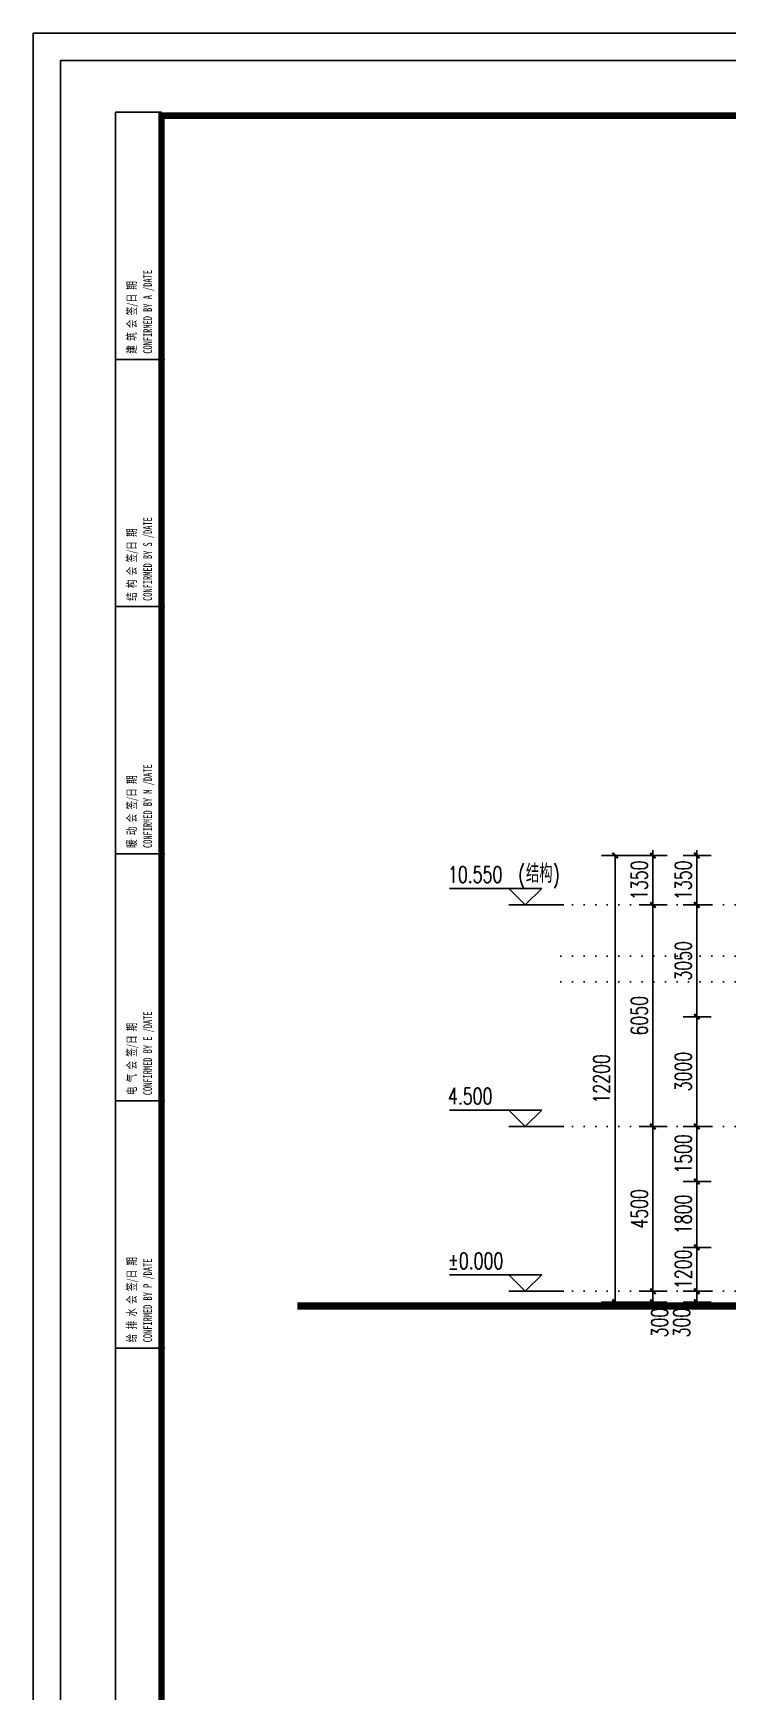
# Model space of a CAD drawing. Header units: millimetres. Extents: x -1048436 to -185795, y -983427 to 400387.
# Drawn here: x -773313 to -754321, y -601677 to -556377 of the extents above; entities that cross this region are included whole.
import ezdxf
from ezdxf.enums import TextEntityAlignment as Align

# ---------------------------------------------------------------- set-up
doc = ezdxf.new("R2010")
doc.units = ezdxf.units.MM
doc.header["$LTSCALE"] = 500
doc.linetypes.add('DOT', pattern=[6.35, 0, -6.35])
for name, color, linetype in [('2017_11-sheet-L2$0$C-SHET-TTLB', 11, 'Continuous'), ('C-SHET-TTLB', 11, 'Continuous'), ('DIM_ELEV', 3, 'Continuous'), ('PUB_DIM', 3, 'Continuous'), ('PUB_TEXT', 7, 'Continuous'), ('楼层虚线', 1, 'Continuous')]:
    doc.layers.add(name, color=color, linetype=linetype)
doc.styles.add('2017_11-sheet-L2$0$SHEET-ECADI', font='simhei.ttf', dxfattribs={"width": 0.7})
doc.styles.add('_TCH_DIM', font='SIMPLEX', dxfattribs={"bigfont": 'GBCBIG'})
doc.styles.add('_TCH_DIM_T3', font='SIMPLEX', dxfattribs={"width": 0.705882, "bigfont": 'GBCBIG'})
doc.styles.add('ECADI', font='hzs.shx', dxfattribs={"width": 0.7, "bigfont": 'hztxt.shx'})
doc.dimstyles.new('_TCH_ARCH&&150', dxfattribs={"dimtxt": 446.25, "dimasz": 150, "dimexe": 375, "dimexo": 450, "dimgap": 150, "dimtad": 1, "dimdec": 0, "dimzin": 0, "dimdsep": 46, "dimtxsty": '_TCH_DIM_T3', "dimblk": 'ARCHTICK', "dimcen": 0.09, "dimclrt": 7, "dimazin": 2, "dimtfac": 1, "dimtdec": 0, "dimtix": 1, "dimtmove": 2, "dimatfit": 3, "dimldrblk": 'ARCHTICK', "dimfxl": 1, "dimtolj": 1, "dimtzin": 0, "dimarcsym": 0})

# ---------------------------------------------------------------- blocks, each defined once
blk = doc.blocks.new('2017_11-sheet-L2$0$2014SHEET-L')
at = {"layer": '2017_11-sheet-L2$0$C-SHET-TTLB'}
for p, q in [((0, -45), (-9, -45)), ((0, -90), (-9, -90)), ((0, -135), (-9, -135)), ((0, -180), (-9, -180)), ((0, -225), (-9, -225))]:
    blk.add_line(p, q, dxfattribs=at)
at = {"layer": '2017_11-sheet-L2$0$C-SHET-TTLB', "style": '2017_11-sheet-L2$0$SHEET-ECADI', "width": 0.7}
for s, p in [('CONFIRMED BY A /DATE', (-2.33, -43.96)), ('建 筑 会 签/日 期', (-5.24, -43.96)), ('CONFIRMED BY S /DATE', (-2.33, -88.96)), ('结 构 会 签/日 期', (-5.24, -88.96)), ('CONFIRMED BY M /DATE', (-2.33, -133.96)), ('暖 动 会 签/日 期', (-5.24, -133.96)), ('电 气 会 签/日 期', (-5.24, -178.96)), ('CONFIRMED BY E /DATE', (-2.33, -178.96)), ('给 排 水 会 签/日 期', (-5.24, -223.96)), ('CONFIRMED BY P /DATE', (-2.33, -223.96))]:
    blk.add_text(s, height=1.6, rotation=90, dxfattribs=at).set_placement(p)
blk = doc.blocks.new('2017_11-sheet-L2', base_point=(18.4, 410))
at = {"layer": '2017_11-sheet-L2$0$C-SHET-TTLB'}
blk.add_blockref('2017_11-sheet-L2$0$2014SHEET-L', (19, 410.6), dxfattribs=at)
blk = doc.blocks.new('集团图框A1')
at = {"layer": 'C-SHET-TTLB'}
for q in [(259.85, -685.13), (268.25, -109.93)]:
    blk.add_line((259.85, -109.93), q, dxfattribs=at)
for points in [[(1095.85, -95.53), (1095.85, -699.53), (244.85, -699.53), (244.85, -95.53)], [(1090.85, -100.53), (1090.85, -694.53), (249.85, -694.53), (249.85, -100.53)]]:
    blk.add_lwpolyline(points, close=True, dxfattribs=at)
at = {"layer": 'C-SHET-TTLB', "const_width": 1.2}
blk.add_lwpolyline([(268.25, -110.53), (1080.85, -110.53), (1080.85, -684.53), (268.25, -684.53)], close=True, dxfattribs=at)
at = {"layer": 'C-SHET-TTLB'}
blk.add_blockref('2017_11-sheet-L2', (268.25, -110.53), dxfattribs=at)
at = {"color": 2, "style": 'ECADI', "width": 0.7}
for tag, p in [('序号1', (1009.72, -381.88)), ('记要1', (1037.92, -381.9)), ('日期1', (1073.26, -381.71)), ('序号2', (1009.72, -387.77)), ('记要2', (1037.92, -387.79)), ('日期2', (1073.26, -387.6)), ('序号3', (1009.72, -393.63)), ('记要3', (1037.92, -393.65)), ('日期3', (1073.26, -393.46)), ('序号4', (1009.72, -399.51)), ('记要4', (1037.92, -399.53)), ('日期4', (1073.26, -399.35)), ('合作设计单位', (1042.53, -542.75)), ('审定人', (1041.84, -561.74)), ('审核人', (1041.84, -571.23)), ('设计总负责人', (1041.84, -580.99)), ('专业负责人', (1041.84, -591.72)), ('校对人', (1041.84, -601.96)), ('设计人', (1041.84, -611.83)), ('建设单位上', (1044.38, -619.93)), ('建设单位中', (1044.38, -623.89)), ('建设单位下', (1044.38, -627.74)), ('项目名称上', (1044.35, -632.3)), ('项目名称中', (1044.35, -636.38)), ('项目名称下', (1044.35, -640.33)), ('子项', (1043.59, -646.93)), ('图名上', (1044.47, -653.59)), ('图名中', (1044.47, -657.5)), ('图名下', (1044.47, -661.62)), ('工程编号', (1027.1, -667.58)), ('阶段', (1063.92, -667.61)), ('比例', (1025.96, -674.19)), ('专业', (1063.72, -673.97)), ('日期', (1026.1, -680.73)), ('图别、图号', (1066.05, -680.84))]:
    blk.add_attdef(tag, text='', height=3.5, dxfattribs=at).set_placement(p, align=Align.MIDDLE)
blk = doc.blocks.new('A1')
blk.add_blockref('集团图框A1', (-609654.51, -640037.88))
blk = doc.blocks.new('_ArchTick')
at = {"color": 0, "linetype": 'ByBlock', "const_width": 0.4}
blk.add_lwpolyline([(-0.5, -0.5), (0.5, 0.5)], dxfattribs=at)
blk = doc.blocks.new('*D1931')
at = {"layer": 'Defpoints', "color": 0, "transparency": 16777216}
for p in [(-755169, -590738), (-754328, -590738), (-754328, -591038)]:
    blk.add_point(p, dxfattribs=at)
at = {"layer": 'PUB_DIM', "color": 0, "lineweight": -2, "transparency": 16777216}
for p, q in [((-754778, -590738), (-755544, -590738)), ((-754778, -591038), (-755544, -591038)), ((-755169, -591038), (-755169, -590738))]:
    blk.add_line(p, q, dxfattribs=at)
at = {"layer": 'PUB_DIM', "color": 0, "lineweight": -2, "transparency": 16777216, "xscale": 150, "yscale": 150, "zscale": 150}
for p, rotation in [((-755169, -590738), 90), ((-755169, -591038), 270)]:
    blk.add_blockref('_ArchTick', p, dxfattribs=dict(at, rotation=rotation))
at = {"layer": 'PUB_DIM', "color": 7, "transparency": 16777216, "insert": (-755582, -591593), "char_height": 446.2, "attachment_point": 5, "rotation": 90, "style": '_TCH_DIM_T3'}
blk.add_mtext('\\A1;300', dxfattribs=at)
blk = doc.blocks.new('*D1932')
at = {"layer": 'Defpoints', "color": 0, "transparency": 16777216}
for p in [(-755169, -589538), (-754328, -589538), (-754328, -590738)]:
    blk.add_point(p, dxfattribs=at)
at = {"layer": 'PUB_DIM', "color": 0, "lineweight": -2, "transparency": 16777216}
for p, q in [((-754778, -589538), (-755544, -589538)), ((-755169, -589538), (-755169, -589388)), ((-755169, -590738), (-755169, -589538)), ((-754778, -590738), (-755544, -590738)), ((-755169, -590738), (-755169, -590888))]:
    blk.add_line(p, q, dxfattribs=at)
at = {"layer": 'PUB_DIM', "color": 0, "lineweight": -2, "transparency": 16777216, "xscale": 150, "yscale": 150, "zscale": 150}
for p, rotation in [((-755169, -589538), 270), ((-755169, -590738), 90)]:
    blk.add_blockref('_ArchTick', p, dxfattribs=dict(at, rotation=rotation))
at = {"layer": 'PUB_DIM', "color": 7, "transparency": 16777216, "insert": (-755542, -590138), "char_height": 446.2, "attachment_point": 5, "rotation": 90, "style": '_TCH_DIM_T3'}
blk.add_mtext('\\A1;1200', dxfattribs=at)
blk = doc.blocks.new('*D1933')
at = {"layer": 'Defpoints', "color": 0, "transparency": 16777216}
for p in [(-755169, -587738), (-754328, -587738), (-754328, -589538)]:
    blk.add_point(p, dxfattribs=at)
at = {"layer": 'PUB_DIM', "color": 0, "lineweight": -2, "transparency": 16777216}
for p, q in [((-754778, -587738), (-755544, -587738)), ((-755169, -589538), (-755169, -587738)), ((-754778, -589538), (-755544, -589538))]:
    blk.add_line(p, q, dxfattribs=at)
at = {"layer": 'PUB_DIM', "color": 0, "lineweight": -2, "transparency": 16777216, "xscale": 150, "yscale": 150, "zscale": 150}
for p, rotation in [((-755169, -587738), 90), ((-755169, -589538), 270)]:
    blk.add_blockref('_ArchTick', p, dxfattribs=dict(at, rotation=rotation))
at = {"layer": 'PUB_DIM', "color": 7, "transparency": 16777216, "insert": (-755542, -588638), "char_height": 446.2, "attachment_point": 5, "rotation": 90, "style": '_TCH_DIM_T3'}
blk.add_mtext('\\A1;1800', dxfattribs=at)
blk = doc.blocks.new('*D1934')
at = {"layer": 'Defpoints', "color": 0, "transparency": 16777216}
for p in [(-755169, -586238), (-754328, -586238), (-754328, -587738)]:
    blk.add_point(p, dxfattribs=at)
at = {"layer": 'PUB_DIM', "color": 0, "lineweight": -2, "transparency": 16777216}
for p, q in [((-754778, -586238), (-755544, -586238)), ((-755169, -587738), (-755169, -586238)), ((-754778, -587738), (-755544, -587738))]:
    blk.add_line(p, q, dxfattribs=at)
at = {"layer": 'PUB_DIM', "color": 0, "lineweight": -2, "transparency": 16777216, "xscale": 150, "yscale": 150, "zscale": 150}
for p, rotation in [((-755169, -586238), 90), ((-755169, -587738), 270)]:
    blk.add_blockref('_ArchTick', p, dxfattribs=dict(at, rotation=rotation))
at = {"layer": 'PUB_DIM', "color": 7, "transparency": 16777216, "insert": (-755542, -586988), "char_height": 446.2, "attachment_point": 5, "rotation": 90, "style": '_TCH_DIM_T3'}
blk.add_mtext('\\A1;1500', dxfattribs=at)
blk = doc.blocks.new('*D1935')
at = {"layer": 'Defpoints', "color": 0, "transparency": 16777216}
for p in [(-755169, -583238), (-754328, -583238), (-754328, -586238)]:
    blk.add_point(p, dxfattribs=at)
at = {"layer": 'PUB_DIM', "color": 0, "lineweight": -2, "transparency": 16777216}
for p, q in [((-754778, -583238), (-755544, -583238)), ((-755169, -586238), (-755169, -583238)), ((-754778, -586238), (-755544, -586238))]:
    blk.add_line(p, q, dxfattribs=at)
at = {"layer": 'PUB_DIM', "color": 0, "lineweight": -2, "transparency": 16777216, "xscale": 150, "yscale": 150, "zscale": 150}
for p, rotation in [((-755169, -583238), 90), ((-755169, -586238), 270)]:
    blk.add_blockref('_ArchTick', p, dxfattribs=dict(at, rotation=rotation))
at = {"layer": 'PUB_DIM', "color": 7, "transparency": 16777216, "insert": (-755542, -584738), "char_height": 446.2, "attachment_point": 5, "rotation": 90, "style": '_TCH_DIM_T3'}
blk.add_mtext('\\A1;3000', dxfattribs=at)
blk = doc.blocks.new('*D1936')
at = {"layer": 'Defpoints', "color": 0, "transparency": 16777216}
for p in [(-755169, -580188), (-754328, -580188), (-754328, -583238)]:
    blk.add_point(p, dxfattribs=at)
at = {"layer": 'PUB_DIM', "color": 0, "lineweight": -2, "transparency": 16777216}
for p, q in [((-754778, -580188), (-755544, -580188)), ((-755169, -583238), (-755169, -580188)), ((-754778, -583238), (-755544, -583238))]:
    blk.add_line(p, q, dxfattribs=at)
at = {"layer": 'PUB_DIM', "color": 0, "lineweight": -2, "transparency": 16777216, "xscale": 150, "yscale": 150, "zscale": 150}
for p, rotation in [((-755169, -580188), 90), ((-755169, -583238), 270)]:
    blk.add_blockref('_ArchTick', p, dxfattribs=dict(at, rotation=rotation))
at = {"layer": 'PUB_DIM', "color": 7, "transparency": 16777216, "insert": (-755542, -581713), "char_height": 446.2, "attachment_point": 5, "rotation": 90, "style": '_TCH_DIM_T3'}
blk.add_mtext('\\A1;3050', dxfattribs=at)
blk = doc.blocks.new('*D1937')
at = {"layer": 'Defpoints', "color": 0, "transparency": 16777216}
for p in [(-755169, -578838), (-754328, -578838), (-754328, -580188)]:
    blk.add_point(p, dxfattribs=at)
at = {"layer": 'PUB_DIM', "color": 0, "lineweight": -2, "transparency": 16777216}
for p, q in [((-754778, -578838), (-755544, -578838)), ((-755169, -578838), (-755169, -578688)), ((-755169, -580188), (-755169, -578838)), ((-754778, -580188), (-755544, -580188)), ((-755169, -580188), (-755169, -580338))]:
    blk.add_line(p, q, dxfattribs=at)
at = {"layer": 'PUB_DIM', "color": 0, "lineweight": -2, "transparency": 16777216, "xscale": 150, "yscale": 150, "zscale": 150}
for p, rotation in [((-755169, -578838), 270), ((-755169, -580188), 90)]:
    blk.add_blockref('_ArchTick', p, dxfattribs=dict(at, rotation=rotation))
at = {"layer": 'PUB_DIM', "color": 7, "transparency": 16777216, "insert": (-755542, -579513), "char_height": 446.2, "attachment_point": 5, "rotation": 90, "style": '_TCH_DIM_T3'}
blk.add_mtext('\\A1;1350', dxfattribs=at)
blk = doc.blocks.new('*D2858')
at = {"layer": 'Defpoints', "color": 0, "transparency": 16777216}
for p in [(-757402, -578838), (-756175, -578838), (-756175, -591038)]:
    blk.add_point(p, dxfattribs=at)
at = {"layer": 'PUB_DIM', "color": 0, "lineweight": -2, "transparency": 16777216}
for p, q in [((-756625, -578838), (-757777, -578838)), ((-757402, -591038), (-757402, -578838)), ((-756625, -591038), (-757777, -591038))]:
    blk.add_line(p, q, dxfattribs=at)
at = {"layer": 'PUB_DIM', "color": 0, "lineweight": -2, "transparency": 16777216, "xscale": 150, "yscale": 150, "zscale": 150}
for p, rotation in [((-757402, -578838), 90), ((-757402, -591038), 270)]:
    blk.add_blockref('_ArchTick', p, dxfattribs=dict(at, rotation=rotation))
at = {"layer": 'PUB_DIM', "color": 7, "transparency": 16777216, "insert": (-757775, -584938), "char_height": 446.2, "attachment_point": 5, "rotation": 90, "style": '_TCH_DIM_T3'}
blk.add_mtext('\\A1;12200', dxfattribs=at)
blk = doc.blocks.new('*D2884')
at = {"layer": 'Defpoints', "color": 0, "transparency": 16777216}
for p in [(-756369, -590738), (-755528, -590738), (-755528, -591038)]:
    blk.add_point(p, dxfattribs=at)
at = {"layer": 'PUB_DIM', "color": 0, "lineweight": -2, "transparency": 16777216}
for p, q in [((-755978, -590738), (-756744, -590738)), ((-755978, -591038), (-756744, -591038)), ((-756369, -591038), (-756369, -590738))]:
    blk.add_line(p, q, dxfattribs=at)
at = {"layer": 'PUB_DIM', "color": 0, "lineweight": -2, "transparency": 16777216, "xscale": 150, "yscale": 150, "zscale": 150}
for p, rotation in [((-756369, -590738), 90), ((-756369, -591038), 270)]:
    blk.add_blockref('_ArchTick', p, dxfattribs=dict(at, rotation=rotation))
at = {"layer": 'PUB_DIM', "color": 7, "transparency": 16777216, "insert": (-756188, -591593), "char_height": 446.2, "attachment_point": 5, "rotation": 90, "style": '_TCH_DIM_T3'}
blk.add_mtext('\\A1;300', dxfattribs=at)
blk = doc.blocks.new('*D2885')
at = {"layer": 'Defpoints', "color": 0, "transparency": 16777216}
for p in [(-756369, -586238), (-755528, -586238), (-755528, -590738)]:
    blk.add_point(p, dxfattribs=at)
at = {"layer": 'PUB_DIM', "color": 0, "lineweight": -2, "transparency": 16777216}
for p, q in [((-755978, -586238), (-756744, -586238)), ((-756369, -590738), (-756369, -586238)), ((-755978, -590738), (-756744, -590738))]:
    blk.add_line(p, q, dxfattribs=at)
at = {"layer": 'PUB_DIM', "color": 0, "lineweight": -2, "transparency": 16777216, "xscale": 150, "yscale": 150, "zscale": 150}
for p, rotation in [((-756369, -586238), 90), ((-756369, -590738), 270)]:
    blk.add_blockref('_ArchTick', p, dxfattribs=dict(at, rotation=rotation))
at = {"layer": 'PUB_DIM', "color": 7, "transparency": 16777216, "insert": (-756742, -588488), "char_height": 446.2, "attachment_point": 5, "rotation": 90, "style": '_TCH_DIM_T3'}
blk.add_mtext('\\A1;4500', dxfattribs=at)
blk = doc.blocks.new('*D2886')
at = {"layer": 'Defpoints', "color": 0, "transparency": 16777216}
for p in [(-756369, -580188), (-755528, -580188), (-755528, -586238)]:
    blk.add_point(p, dxfattribs=at)
at = {"layer": 'PUB_DIM', "color": 0, "lineweight": -2, "transparency": 16777216}
for p, q in [((-755978, -580188), (-756744, -580188)), ((-756369, -586238), (-756369, -580188)), ((-755978, -586238), (-756744, -586238))]:
    blk.add_line(p, q, dxfattribs=at)
at = {"layer": 'PUB_DIM', "color": 0, "lineweight": -2, "transparency": 16777216, "xscale": 150, "yscale": 150, "zscale": 150}
for p, rotation in [((-756369, -580188), 90), ((-756369, -586238), 270)]:
    blk.add_blockref('_ArchTick', p, dxfattribs=dict(at, rotation=rotation))
at = {"layer": 'PUB_DIM', "color": 7, "transparency": 16777216, "insert": (-756742, -583213), "char_height": 446.2, "attachment_point": 5, "rotation": 90, "style": '_TCH_DIM_T3'}
blk.add_mtext('\\A1;6050', dxfattribs=at)
blk = doc.blocks.new('*D2887')
at = {"layer": 'Defpoints', "color": 0, "transparency": 16777216}
for p in [(-756369, -578838), (-755528, -578838), (-755528, -580188)]:
    blk.add_point(p, dxfattribs=at)
at = {"layer": 'PUB_DIM', "color": 0, "lineweight": -2, "transparency": 16777216}
for p, q in [((-755978, -578838), (-756744, -578838)), ((-756369, -578838), (-756369, -578688)), ((-756369, -580188), (-756369, -578838)), ((-755978, -580188), (-756744, -580188)), ((-756369, -580188), (-756369, -580338))]:
    blk.add_line(p, q, dxfattribs=at)
at = {"layer": 'PUB_DIM', "color": 0, "lineweight": -2, "transparency": 16777216, "xscale": 150, "yscale": 150, "zscale": 150}
for p, rotation in [((-756369, -578838), 270), ((-756369, -580188), 90)]:
    blk.add_blockref('_ArchTick', p, dxfattribs=dict(at, rotation=rotation))
at = {"layer": 'PUB_DIM', "color": 7, "transparency": 16777216, "insert": (-756742, -579513), "char_height": 446.2, "attachment_point": 5, "rotation": 90, "style": '_TCH_DIM_T3'}
blk.add_mtext('\\A1;1350', dxfattribs=at)

msp = doc.modelspace()

# ---------------------------------------------------------------- linework, layer by layer
at = {"const_width": 200}
for points in [[(-766087, -591137.9), (-672860.2, -591137.9)], [(-758886, -591137.9), (-672118, -591137.9)]]:
    msp.add_lwpolyline(points, dxfattribs=at)
at = {"layer": 'DIM_ELEV'}
for p, q in [((-759408.5, -579737.9), (-761926.4, -579737.9)), ((-759858.5, -580187.9), (-760308.5, -579737.9)), ((-759858.5, -580187.9), (-759408.5, -579737.9)), ((-758808.5, -580187.9), (-760308.5, -580187.9)), ((-759408.5, -585787.9), (-761926.4, -585787.9)), ((-759858.5, -586237.9), (-760308.5, -585787.9)), ((-759858.5, -586237.9), (-759408.5, -585787.9)), ((-758808.5, -586237.9), (-760308.5, -586237.9)), ((-759408.5, -590287.9), (-761926.4, -590287.9)), ((-759858.5, -590737.9), (-760308.5, -590287.9)), ((-759858.5, -590737.9), (-759408.5, -590287.9)), ((-758808.5, -590737.9), (-760308.5, -590737.9))]:
    msp.add_line(p, q, dxfattribs=at)
at = {"layer": '楼层虚线', "linetype": 'DOT', "ltscale": 0.1}
for p, q in [((-758886, -580187.9), (-726158.2, -580187.9)), ((-758886, -581587.9), (-726158.2, -581587.9)), ((-758886, -582287.9), (-726158.2, -582287.9)), ((-758886, -586237.9), (-726158.2, -586237.9)), ((-758886, -590737.9), (-672118, -590737.9))]:
    msp.add_line(p, q, dxfattribs=at)

# ---------------------------------------------------------------- block references
at = {"xscale": 150, "yscale": 150, "zscale": 150}
msp.add_blockref('A1', (90638136, 95463633.5), dxfattribs=at)

# ---------------------------------------------------------------- texts
at = {"layer": 'PUB_TEXT', "style": '_TCH_DIM', "width": 0.705882}
for s, height, p in [('10.550', 446.25, (-761971.4, -579580.4)), ('(', 446.2, (-760051.4, -579580.4)), (')', 446.2, (-759104.2, -579580.4)), ('4.500', 446.25, (-761971.4, -585630.4)), ('%%P0.000', 446.25, (-761971.4, -590130.4))]:
    msp.add_text(s, height=height, dxfattribs=at).set_placement(p)
at = {"layer": 'PUB_TEXT', "style": '_TCH_DIM'}
msp.add_text('结构', height=506.38, dxfattribs=at).set_placement((-759841.4, -579580.4))

# ---------------------------------------------------------------- dimensions: what is measured, and where the dimension line sits
at = {"layer": 'PUB_DIM'}
for p1, p2, distance, picture, middle in [((-756175, -591037.9), (-756175, -578837.9), 1226.5, '*D2858', (-757774.7, -584937.9)), ((-755527.6, -580187.9), (-755527.6, -578837.9), 840.9, '*D2887', (-756741.6, -579512.9)), ((-754328.4, -580187.9), (-754328.4, -578837.9), 840.9, '*D1937', (-755542.4, -579512.9)), ((-755527.6, -586237.9), (-755527.6, -580187.9), 840.9, '*D2886', (-756741.6, -583212.9)), ((-754328.4, -583237.9), (-754328.4, -580187.9), 840.9, '*D1936', (-755542.4, -581712.9)), ((-754328.4, -586237.9), (-754328.4, -583237.9), 840.9, '*D1935', (-755542.4, -584737.9)), ((-755527.6, -590737.9), (-755527.6, -586237.9), 840.9, '*D2885', (-756741.6, -588487.9)), ((-754328.4, -587737.9), (-754328.4, -586237.9), 840.9, '*D1934', (-755542.4, -586987.9)), ((-754328.4, -589537.9), (-754328.4, -587737.9), 840.9, '*D1933', (-755542.4, -588637.9)), ((-754328.4, -590737.9), (-754328.4, -589537.9), 840.9, '*D1932', (-755542.4, -590137.9))]:
    dim = msp.add_aligned_dim(p1=p1, p2=p2, distance=distance, dimstyle='_TCH_ARCH&&150', dxfattribs=at)
    dim.commit()
    dim.dimension.update_dxf_attribs({"geometry": picture, "text_midpoint": middle})
for base, p1, p2, picture, middle in [((-756368.5, -590737.9), (-755527.6, -591037.9), (-755527.6, -590737.9), '*D2884', (-756188.2, -591592.9)), ((-755169.3, -590737.9), (-754328.4, -591037.9), (-754328.4, -590737.9), '*D1931', (-755581.8, -591592.9))]:
    dim = msp.add_linear_dim(base=base, p1=p1, p2=p2, angle=90, dimstyle='_TCH_ARCH&&150', dxfattribs=at)
    dim.commit()
    dim.dimension.update_dxf_attribs({"geometry": picture, "text_midpoint": middle, "dimtype": 129})

doc.saveas('drawing.dxf')
